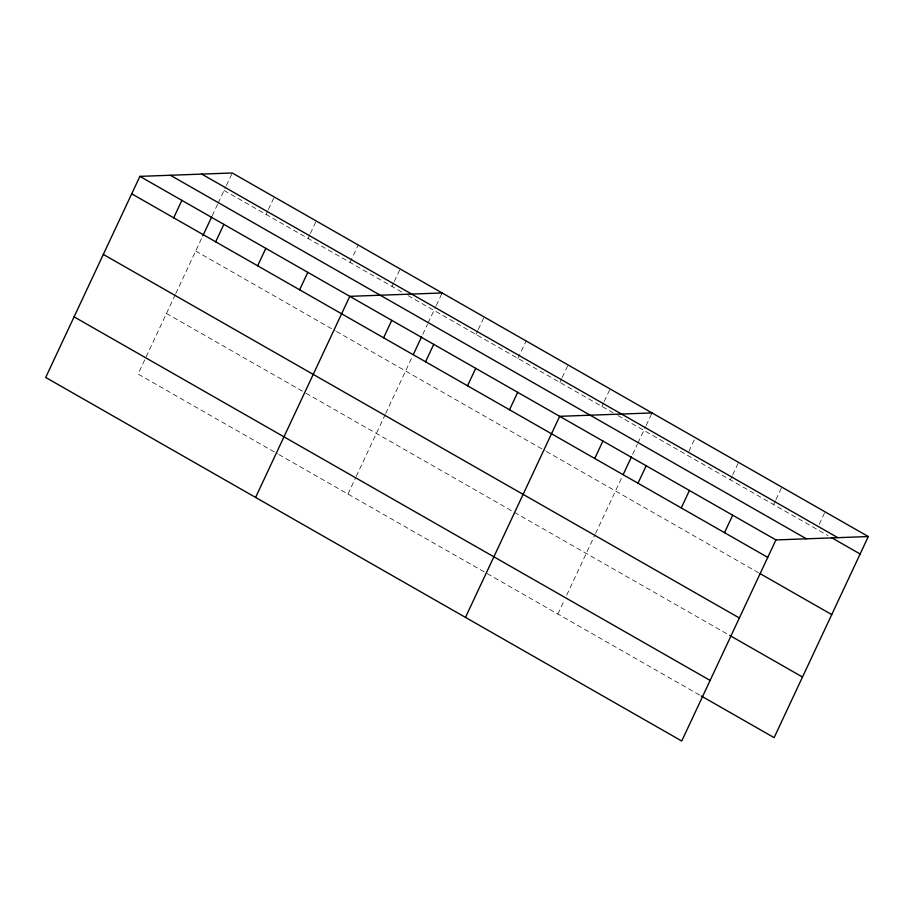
<?xml version="1.0" encoding="UTF-8"?>
<svg xmlns="http://www.w3.org/2000/svg" width="914" height="914" viewBox="0 0 914 914"><rect width="100%" height="100%" fill="white"/><g stroke="black" fill="none" stroke-linecap="round" stroke-linejoin="round"><path stroke-width="0.69" stroke-dasharray="4.57 3.43" d="M175.225 294.742L138.071 374.066L277.582 453.812M175.808 293.485L202.794 235.881M212.265 215.681L217.578 204.325M218.172 203.057L225.838 186.696M226.421 185.451L232.259 172.986M266.065 214.424L267.813 210.688M268.396 209.443L274.234 196.978M308.041 238.428L309.8 234.681M310.383 233.436L316.221 220.982M350.028 262.421L358.197 244.975M392.003 286.413L393.751 282.677M394.334 281.432L400.172 268.967M347.96 494.04L355.649 477.634M356.243 476.365L385.125 414.716M385.708 413.459L412.694 355.854M422.748 334.398L427.478 324.299M428.072 323.03L435.727 306.67M436.321 305.425L442.159 292.96M475.954 334.41L477.714 330.662M478.296 329.417L484.134 316.964M517.941 358.402L526.11 340.956M559.916 382.395L561.664 378.659M562.247 377.413L568.085 364.949M601.892 406.387L603.651 402.651M604.234 401.406L610.072 388.941M557.848 614.014L564.361 600.132M566.726 595.083L595.014 534.69M595.597 533.445L622.583 475.84M632.637 454.372L637.366 444.273M637.961 443.016L645.627 426.644M646.209 425.398L652.048 412.934M688.87 451.367L695.303 437.657M730.377 479.827L732.125 476.091M732.708 474.846L738.546 462.381M773.621 504.551L775.38 500.815M775.963 499.57L781.801 487.105M819.207 524.293L825.045 511.829M224.09 190.432L403.12 292.766M408.055 295.588L613.008 412.74M617.944 415.562L827.993 535.627M195.699 251.03L335.221 330.777M336.455 331.485L545.11 450.762M546.344 451.459L758.837 572.918M166.451 313.468L304.739 392.506M305.973 393.214L728.355 634.647M278.816 454.521L699.964 695.246"/><path stroke-width="1.37" d="M868.3 536.552L232.259 172.986L139.888 176.368L45.7 377.448L681.741 741.014L775.929 539.934L868.3 536.552L774.112 737.632L701.198 695.954M173.694 217.818L181.875 200.36M202.794 235.881L211.671 216.949M215.681 241.81L223.85 224.364M257.657 265.803L265.825 248.357M299.632 289.795L307.812 272.349M255.589 497.422L349.788 296.342L442.159 292.96M383.594 337.792L391.763 320.346M413.288 354.598L421.56 336.923M425.57 361.784L433.739 344.338M467.545 385.777L475.726 368.331M509.532 409.769L517.701 392.323M465.489 617.396L559.676 416.327L652.048 412.934M594.751 458.485L602.932 441.039M623.177 474.572L631.46 456.897M638.006 483.209L646.175 465.763M681.261 507.933L689.43 490.487M724.505 532.656L732.685 515.21M201.777 174.106L837.818 537.672M831.706 537.752L860.131 553.998M170.37 175.26L806.411 538.814M139.888 176.368L775.929 539.934M131.719 193.814L767.76 557.38M760.071 573.626L831.74 614.596M103.328 254.412L739.369 617.978M729.589 635.356L802.492 677.034M74.091 316.85L710.121 680.416"/></g></svg>
